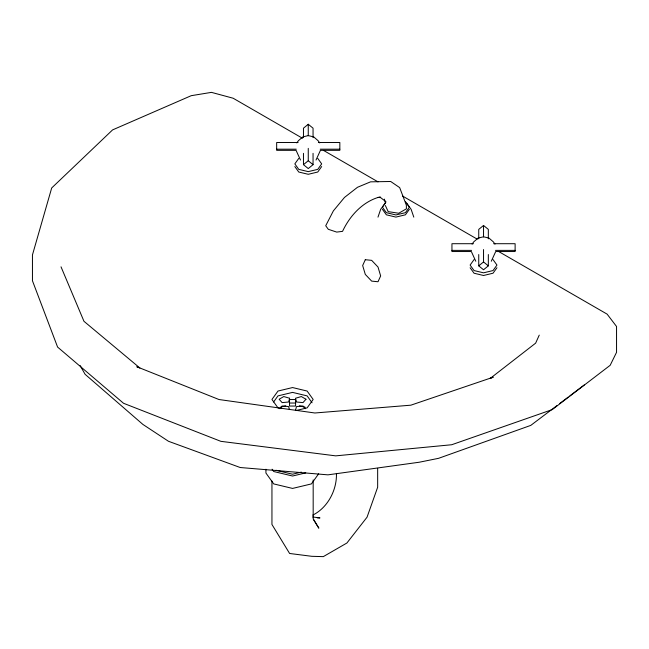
<?xml version="1.0" encoding="UTF-8"?>
<svg xmlns="http://www.w3.org/2000/svg" width="649" height="649" viewBox="0 0 649 649"><rect width="100%" height="100%" fill="white"/><g stroke="black" fill="none" stroke-linecap="round" stroke-linejoin="round"><path stroke-width="0.97" d="M295.482 410.322L296.512 406.574L302.994 405.982L305.379 408.683M377.986 217.139L380.671 209.311L385.133 203.096M539.246 335.119L535.636 343.151L490.311 378.343L493.224 377.183L410.874 405.179L314.879 412.991L218.973 399.524L136.793 366.734L139.868 367.999L83.964 321.296L61.022 266.828M316.022 160.043L320.436 150.333L339.841 150.333L339.841 142.504L318.391 142.504M491.301 261.239L495.714 251.536L515.119 251.536L515.119 243.708L493.67 243.708M296.804 142.918L298.386 140.719L302.767 136.915L308.259 135.6L313.743 136.915L318.124 140.719L319.706 142.918M298.759 158.405L294.833 163.881L298.759 169.365L308.259 171.628L317.75 169.365L321.677 163.881L317.75 158.405M321.677 166.542L317.75 172.026L308.259 174.297L298.759 172.026L294.833 166.542M385.806 202.464L382.423 207.177L386.374 212.677L395.898 214.957L405.422 212.677L409.365 207.177L405.422 201.677M409.365 209.311L405.422 214.811L395.898 217.091L386.374 214.811L382.423 209.311M273.594 401.999L277.983 395.882L292.561 392.394L307.131 395.882L312.072 402.769M472.091 244.121L473.665 241.923L478.045 238.11L483.537 236.796L489.03 238.11L493.41 241.923L494.984 244.121M318.627 473.819L311.39 483.919L292.561 488.421L273.732 483.919L265.928 473.048L265.928 469.235M474.046 259.6L470.111 265.076L474.046 270.56L483.537 272.831L493.029 270.56L496.964 265.076L493.029 259.6M496.964 267.737L493.029 273.221L483.537 275.492L474.046 273.221L470.111 267.737M279.735 408.683L282.12 405.982L288.61 406.574L289.381 409.389M313.053 137.62L313.053 128.186L308.259 124.267L303.464 128.186L303.464 137.62M313.053 153.334L313.053 164.659L308.259 168.57L303.464 164.659L308.259 160.741L308.259 148.361M488.332 238.816L488.332 229.381L483.537 225.471L478.743 229.381L478.743 238.816M488.332 254.53L488.332 265.855L483.537 269.773L478.743 265.855L483.537 261.945L483.537 249.557M557.118 405.479L530.785 425.387L438.57 458.324L419.23 462.234L327.948 474.849L240.195 467.515L168.48 441.279L142.902 424.43L85.092 374.295L80.119 365.517M559.511 403.67L568.281 397.034M569.879 395.825L584.238 384.971M312.777 515.103C327.753 507.705 336.985 489.971 336.433 473.519M380.209 196.817C362.921 201.401 349.941 215.565 342.542 231.36L336.709 232.091L328.297 229.292L325.717 225.747L333.367 210.884L344.481 197.442L357.494 187.285L370.571 181.842L390.698 181.493L399.679 187.618L406.347 205.149L406.42 208.808L398.713 213.253L388.191 211.623L385.376 205.546M280.895 407.004L285.755 405.844M296.447 410.436L307.131 407.88L313.175 399.459L307.131 391.047L292.561 387.558L277.983 391.047L271.947 399.459L277.983 407.88L280.895 408.578M301.355 472.115L292.561 474.216L275.939 470.249M305.736 472.87L292.561 476.025L273.732 471.523L272.061 469.195M298.118 142.504L276.669 142.504L276.669 150.333L296.074 150.333L300.495 160.043M276.669 149.189L296.285 149.189M320.233 149.189L339.841 149.189M473.397 243.708L451.947 243.708L451.947 251.536L471.352 251.536L475.774 261.239M451.947 250.384L471.563 250.384M495.511 250.384L515.119 250.384M289.535 403.037L295.587 403.037M317.118 517.829L319.998 517.91L312.704 516.985M377.645 197.45L380.59 197.588L385.952 201.725M299.359 405.844L305.192 407.239M302.499 138.269L233.145 98.226L211.46 92.369L191.236 95.679L112.585 129.897L51.693 187.967L32.45 254.927L32.45 280.766L57.591 347.069L123.529 403.272L220.871 441.336L335.72 455.858L451.704 444.743L552.275 409.592L610.174 365.298L616.55 352.326L616.55 326.488L607.123 314.14L499.146 251.804M323.567 150.43L378.002 181.858M402.575 196.047L477.202 239.132M483.537 261.945L488.332 265.855M308.259 160.741L313.053 164.659M406.663 203.096L411.117 209.311L413.802 217.139M313.305 519.289L318.854 528.181L313.175 518.705L313.175 479.936M384.322 199.121L385.441 202.853M483.537 225.471L483.537 236.901M478.743 254.53L478.743 265.855M377.661 468.318L377.661 487.237L367.05 517.18L346.907 543.01L323.307 556.631L311.804 556.307L289.608 553.475L271.947 524.473L271.947 481.039M308.259 124.267L308.259 135.706M303.464 153.334L303.464 164.659M289.632 398.267L288.61 402.015L282.12 402.607L279.143 399.232L283.783 396.547L289.632 398.267M365.298 259.714L362.661 265.538L365.298 274.405L371.658 281.114L378.018 281.747L380.647 275.922L378.018 267.055L371.658 260.346L365.298 259.714M305.979 399.232L302.994 402.607L296.512 402.015L295.482 398.267L301.331 396.547L305.979 399.232M295.587 399.541L289.535 399.541L289.535 406.047L295.587 406.047L295.587 399.541"/></g></svg>
